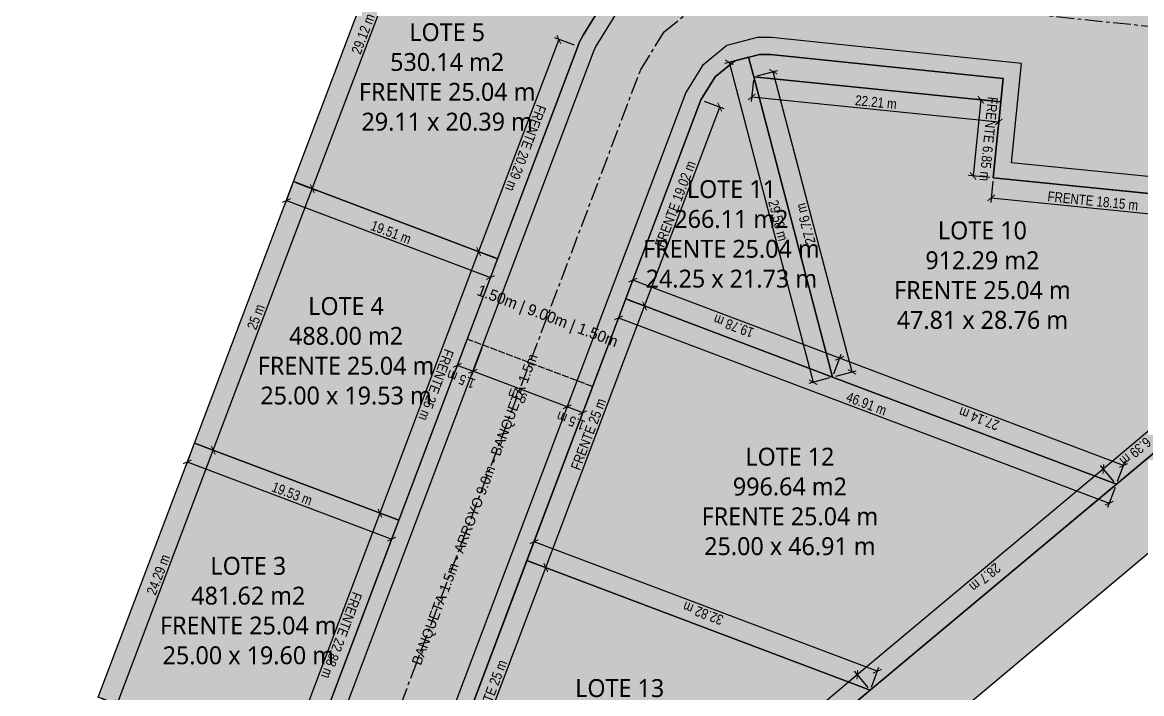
# Model space of a CAD drawing. Header units: metres. Extents: x 357816 to 358234, y 2285110 to 2285487.
# Drawn here: x 357893.3 to 357993.5, y 2285180 to 2285240 of the extents above; entities that cross this region are included whole.
import ezdxf
from ezdxf.enums import TextEntityAlignment as Align

# ---------------------------------------------------------------- set-up
doc = ezdxf.new("R2010")
doc.units = ezdxf.units.M
doc.header["$LTSCALE"] = 0.5
doc.linetypes.add('CENTER', pattern=[5.08, 3.175, -0.635, 0.635, -0.635])
doc.linetypes.add('DASHED', pattern=[1.524, 1.27, -0.254])
for name, color, linetype in [('COTAS', 6, 'Continuous'), ('DONACION', 3, 'Continuous'), ('LOTES', 2, 'Continuous'), ('TEXTOS', 7, 'Continuous'), ('VIAL_ASFALTO', 8, 'Continuous'), ('VIAL_BANQUETA', 9, 'CONTINUOUS')]:
    doc.layers.add(name, color=color, linetype=linetype)
doc.styles.add('OpenSans', font='OpenSans-Regular.ttf')
doc.styles.add('OpenSansCondensed-Light', font='OpenSansCondensed-Light.ttf')
doc.dimstyles.new('COTAS_M', dxfattribs={"dimtxt": 0.9, "dimasz": 0.6, "dimexe": 0.4, "dimexo": 0.3, "dimgap": 0.2, "dimtad": 1, "dimzin": 12, "dimdsep": 46, "dimtxsty": 'OpenSansCondensed-Light', "dimblk": 'ARCHTICK', "dimcen": 2.5, "dimclrd": 256, "dimclre": 256, "dimclrt": 256, "dimazin": 3, "dimtfac": 0.5, "dimtmove": 2, "dimatfit": 3})

# ---------------------------------------------------------------- blocks, each defined once
blk = doc.blocks.new('_ARCHTICK')
at = {"color": 0, "linetype": 'BYBLOCK', "const_width": 0.15}
blk.add_lwpolyline([(-0.5, -0.5), (0.5, 0.5)], dxfattribs=at)
blk = doc.blocks.new('*D11')
for p, q in [((357926.72, 2285195.58), (357924.94, 2285196.25)), ((357925.32, 2285196.11), (357917.23, 2285174.71)), ((357918.64, 2285174.18), (357916.86, 2285174.85))]:
    blk.add_line(p, q)
at = {"layer": 'Defpoints'}
for p in [(357925.32, 2285196.11), (357927, 2285195.48), (357918.92, 2285174.07)]:
    blk.add_point(p, dxfattribs=at)
at = {"layer": 'COTAS', "xscale": 0.6, "yscale": 0.6}
for p, rotation in [((357925.32, 2285196.11), 69.3035025638041), ((357917.23, 2285174.71), -110.6964974361959)]:
    blk.add_blockref('_ARCHTICK', p, dxfattribs=dict(at, rotation=rotation))
at = {"layer": 'COTAS', "insert": (357921.88, 2285185.18), "char_height": 0.9, "attachment_point": 5, "rotation": 249.3035, "style": 'OpenSansCondensed-Light'}
blk.add_mtext('FRENTE 22.88 m', dxfattribs=at)
blk = doc.blocks.new('*D12')
for p, q in [((357909.01, 2285202.27), (357910.79, 2285201.6)), ((357901.81, 2285179.03), (357910.41, 2285201.74)), ((357900.4, 2285179.56), (357902.18, 2285178.88))]:
    blk.add_line(p, q)
at = {"layer": 'Defpoints'}
for p in [(357908.73, 2285202.38), (357900.12, 2285179.66), (357901.81, 2285179.03)]:
    blk.add_point(p, dxfattribs=at)
at = {"layer": 'COTAS', "xscale": 0.6, "yscale": 0.6}
for p, rotation in [((357910.41, 2285201.74), 69.24801258610957), ((357901.81, 2285179.03), 249.24801258610955)]:
    blk.add_blockref('_ARCHTICK', p, dxfattribs=dict(at, rotation=rotation))
at = {"layer": 'COTAS', "insert": (357905.5, 2285190.61), "char_height": 0.9, "attachment_point": 5, "rotation": 69.248, "style": 'OpenSansCondensed-Light'}
blk.add_mtext('24.29 m', dxfattribs=at)
blk = doc.blocks.new('*D13')
for p, q in [((357908.62, 2285202.1), (357907.95, 2285200.32)), ((357908.09, 2285200.7), (357926.37, 2285193.79)), ((357926.9, 2285195.2), (357926.22, 2285193.42))]:
    blk.add_line(p, q)
at = {"layer": 'Defpoints'}
for p in [(357908.73, 2285202.38), (357908.09, 2285200.7), (357927, 2285195.48)]:
    blk.add_point(p, dxfattribs=at)
at = {"layer": 'COTAS', "xscale": 0.6, "yscale": 0.6}
for p, rotation in [((357908.09, 2285200.7), 159.30350256155506), ((357926.37, 2285193.79), -20.69649743844494)]:
    blk.add_blockref('_ARCHTICK', p, dxfattribs=dict(at, rotation=rotation))
at = {"layer": 'COTAS', "insert": (357917.46, 2285197.85), "char_height": 0.9, "attachment_point": 5, "rotation": 339.3035, "style": 'OpenSansCondensed-Light'}
blk.add_mtext('19.53 m', dxfattribs=at)
blk = doc.blocks.new('*D14')
for p, q in [((357934.15, 2285219.5), (357925.32, 2285196.11)), ((357935.56, 2285218.97), (357933.78, 2285219.64)), ((357926.72, 2285195.58), (357924.94, 2285196.25))]:
    blk.add_line(p, q)
at = {"layer": 'Defpoints'}
for p in [(357934.15, 2285219.5), (357935.84, 2285218.86), (357927, 2285195.48)]:
    blk.add_point(p, dxfattribs=at)
at = {"layer": 'COTAS', "xscale": 0.6, "yscale": 0.6}
for p, rotation in [((357934.15, 2285219.5), 69.30350256380999), ((357925.32, 2285196.11), -110.69649743619001)]:
    blk.add_blockref('_ARCHTICK', p, dxfattribs=dict(at, rotation=rotation))
at = {"layer": 'COTAS', "insert": (357930.34, 2285207.58), "char_height": 0.9, "attachment_point": 5, "rotation": 249.3035, "style": 'OpenSansCondensed-Light'}
blk.add_mtext('FRENTE 25 m', dxfattribs=at)
blk = doc.blocks.new('*D15')
for p, q in [((357917.87, 2285225.65), (357919.65, 2285224.98)), ((357910.41, 2285201.74), (357919.27, 2285225.12)), ((357909.01, 2285202.27), (357910.79, 2285201.6))]:
    blk.add_line(p, q)
at = {"layer": 'Defpoints'}
for p in [(357917.59, 2285225.76), (357908.73, 2285202.38), (357910.41, 2285201.74)]:
    blk.add_point(p, dxfattribs=at)
at = {"layer": 'COTAS', "xscale": 0.6, "yscale": 0.6}
for p, rotation in [((357919.27, 2285225.12), 69.24801258613684), ((357910.41, 2285201.74), 249.24801258613684)]:
    blk.add_blockref('_ARCHTICK', p, dxfattribs=dict(at, rotation=rotation))
at = {"layer": 'COTAS', "insert": (357914.23, 2285213.66), "char_height": 0.9, "attachment_point": 5, "rotation": 69.248, "style": 'OpenSansCondensed-Light'}
blk.add_mtext('25 m', dxfattribs=at)
blk = doc.blocks.new('*D16')
for p, q in [((357917.48, 2285225.48), (357916.81, 2285223.7)), ((357916.95, 2285224.07), (357935.2, 2285217.18)), ((357935.73, 2285218.58), (357935.06, 2285216.81))]:
    blk.add_line(p, q)
at = {"layer": 'Defpoints'}
for p in [(357917.59, 2285225.76), (357916.95, 2285224.07), (357935.84, 2285218.86)]:
    blk.add_point(p, dxfattribs=at)
at = {"layer": 'COTAS', "xscale": 0.6, "yscale": 0.6}
for p, rotation in [((357916.95, 2285224.07), 159.3035025633886), ((357935.2, 2285217.18), -20.696497436611402)]:
    blk.add_blockref('_ARCHTICK', p, dxfattribs=dict(at, rotation=rotation))
at = {"layer": 'COTAS', "insert": (357926.31, 2285221.23), "char_height": 0.9, "attachment_point": 5, "rotation": 339.3035, "style": 'OpenSansCondensed-Light'}
blk.add_mtext('19.51 m', dxfattribs=at)
blk = doc.blocks.new('*D17')
for p, q in [((357941.32, 2285238.48), (357934.15, 2285219.5)), ((357942.73, 2285237.95), (357940.95, 2285238.62)), ((357935.56, 2285218.97), (357933.78, 2285219.64))]:
    blk.add_line(p, q)
at = {"layer": 'Defpoints'}
for p in [(357941.32, 2285238.48), (357943.01, 2285237.84), (357935.84, 2285218.86)]:
    blk.add_point(p, dxfattribs=at)
at = {"layer": 'COTAS', "xscale": 0.6, "yscale": 0.6}
for p, rotation in [((357941.32, 2285238.48), 69.30350256373309), ((357934.15, 2285219.5), -110.69649743626691)]:
    blk.add_blockref('_ARCHTICK', p, dxfattribs=dict(at, rotation=rotation))
at = {"layer": 'COTAS', "insert": (357938.35, 2285228.76), "char_height": 0.9, "attachment_point": 5, "rotation": 249.3035, "style": 'OpenSansCondensed-Light'}
blk.add_mtext('FRENTE 20.29 m', dxfattribs=at)
blk = doc.blocks.new('*D18')
for p, q in [((357919.27, 2285225.12), (357929.59, 2285252.36)), ((357928.19, 2285252.89), (357929.97, 2285252.21)), ((357917.87, 2285225.65), (357919.65, 2285224.98))]:
    blk.add_line(p, q)
at = {"layer": 'Defpoints'}
for p in [(357927.91, 2285252.99), (357917.59, 2285225.76), (357919.27, 2285225.12)]:
    blk.add_point(p, dxfattribs=at)
at = {"layer": 'COTAS', "xscale": 0.6, "yscale": 0.6}
for p, rotation in [((357929.59, 2285252.36), 69.24801258604921), ((357919.27, 2285225.12), 249.2480125860492)]:
    blk.add_blockref('_ARCHTICK', p, dxfattribs=dict(at, rotation=rotation))
at = {"layer": 'COTAS', "insert": (357923.82, 2285238.97), "char_height": 0.9, "attachment_point": 5, "rotation": 69.248, "style": 'OpenSansCondensed-Light'}
blk.add_mtext('29.12 m', dxfattribs=at)
blk = doc.blocks.new('*D38')
for p, q in [((357979.07, 2285233.08), (357978.38, 2285226.27)), ((357980.56, 2285232.93), (357978.67, 2285233.12)), ((357979.87, 2285226.12), (357977.98, 2285226.31))]:
    blk.add_line(p, q)
at = {"layer": 'Defpoints'}
for p in [(357979.07, 2285233.08), (357980.86, 2285232.9), (357980.17, 2285226.09)]:
    blk.add_point(p, dxfattribs=at)
at = {"layer": 'COTAS', "xscale": 0.6, "yscale": 0.6}
for p, rotation in [((357979.07, 2285233.08), 84.24543466887151), ((357978.38, 2285226.27), -95.75456533112849)]:
    blk.add_blockref('_ARCHTICK', p, dxfattribs=dict(at, rotation=rotation))
at = {"layer": 'COTAS', "insert": (357979.77, 2285229.57), "char_height": 0.9, "attachment_point": 5, "rotation": 264.2454, "style": 'OpenSansCondensed-Light'}
blk.add_mtext('FRENTE 6.85 m', dxfattribs=at)
blk = doc.blocks.new('*D39')
for p, q in [((357980.14, 2285225.79), (357979.95, 2285223.9)), ((357979.99, 2285224.3), (357998.05, 2285222.5)), ((357998.2, 2285223.99), (357998.01, 2285222.1))]:
    blk.add_line(p, q)
at = {"layer": 'Defpoints'}
for p in [(357980.17, 2285226.09), (357979.99, 2285224.3), (357998.23, 2285224.29)]:
    blk.add_point(p, dxfattribs=at)
at = {"layer": 'COTAS', "xscale": 0.6, "yscale": 0.6}
for p, rotation in [((357979.99, 2285224.3), 174.29794615221036), ((357998.05, 2285222.5), -5.7020538477896405)]:
    blk.add_blockref('_ARCHTICK', p, dxfattribs=dict(at, rotation=rotation))
at = {"layer": 'COTAS', "insert": (357989.09, 2285224.04), "char_height": 0.9, "attachment_point": 5, "rotation": 354.2979, "style": 'OpenSansCondensed-Light'}
blk.add_mtext('FRENTE 18.15 m', dxfattribs=at)
blk = doc.blocks.new('*D40')
for p, q in [((357994.93, 2285204.18), (357990.03, 2285200.07)), ((357995.89, 2285203.03), (357994.67, 2285204.48)), ((357991, 2285198.92), (357989.78, 2285200.37))]:
    blk.add_line(p, q)
at = {"layer": 'Defpoints'}
for p in [(357994.93, 2285204.18), (357996.09, 2285202.8), (357991.19, 2285198.69)]:
    blk.add_point(p, dxfattribs=at)
at = {"layer": 'COTAS', "xscale": 0.6, "yscale": 0.6}
for p, rotation in [((357994.93, 2285204.18), 40.0202269595471), ((357990.03, 2285200.07), -139.9797730404529)]:
    blk.add_blockref('_ARCHTICK', p, dxfattribs=dict(at, rotation=rotation))
at = {"layer": 'COTAS', "insert": (357992.9, 2285201.62), "char_height": 0.9, "attachment_point": 5, "rotation": 220.0202, "style": 'OpenSansCondensed-Light'}
blk.add_mtext('6.39 m', dxfattribs=at)
blk = doc.blocks.new('*D41')
for p, q in [((357965.91, 2285208.56), (357966.58, 2285210.34)), ((357991.83, 2285200.37), (357966.44, 2285209.96)), ((357991.3, 2285198.97), (357991.97, 2285200.75))]:
    blk.add_line(p, q)
at = {"layer": 'Defpoints'}
for p in [(357965.81, 2285208.28), (357991.83, 2285200.37), (357991.19, 2285198.69)]:
    blk.add_point(p, dxfattribs=at)
at = {"layer": 'COTAS', "xscale": 0.6, "yscale": 0.6}
for p, rotation in [((357966.44, 2285209.96), 159.30350256254982), ((357991.83, 2285200.37), 339.30350256254985)]:
    blk.add_blockref('_ARCHTICK', p, dxfattribs=dict(at, rotation=rotation))
at = {"layer": 'COTAS', "insert": (357978.9, 2285204.56), "char_height": 0.9, "attachment_point": 5, "rotation": 159.3035, "style": 'OpenSansCondensed-Light'}
blk.add_mtext('27.14 m', dxfattribs=at)
blk = doc.blocks.new('*D42')
for p, q in [((357959.05, 2285235.21), (357960.89, 2285235.69)), ((357967.55, 2285208.74), (357960.5, 2285235.59)), ((357966.1, 2285208.35), (357967.93, 2285208.84))]:
    blk.add_line(p, q)
at = {"layer": 'Defpoints'}
for p in [(357958.76, 2285235.13), (357965.81, 2285208.28), (357967.55, 2285208.74)]:
    blk.add_point(p, dxfattribs=at)
at = {"layer": 'COTAS', "xscale": 0.6, "yscale": 0.6}
for p, rotation in [((357960.5, 2285235.59), 104.70251170153338), ((357967.55, 2285208.74), 284.70251170153335)]:
    blk.add_blockref('_ARCHTICK', p, dxfattribs=dict(at, rotation=rotation))
at = {"layer": 'COTAS', "insert": (357963.4, 2285222), "char_height": 0.9, "attachment_point": 5, "rotation": 104.7025, "style": 'OpenSansCondensed-Light'}
blk.add_mtext('27.76 m', dxfattribs=at)
blk = doc.blocks.new('*D43')
for p, q in [((357958.73, 2285234.83), (357958.54, 2285232.94)), ((357958.58, 2285233.34), (357980.68, 2285231.11)), ((357980.83, 2285232.61), (357980.64, 2285230.71))]:
    blk.add_line(p, q)
at = {"layer": 'Defpoints'}
for p in [(357958.76, 2285235.13), (357958.58, 2285233.34), (357980.86, 2285232.9)]:
    blk.add_point(p, dxfattribs=at)
at = {"layer": 'COTAS', "xscale": 0.6, "yscale": 0.6}
for p, rotation in [((357958.58, 2285233.34), 174.2454346697781), ((357980.68, 2285231.11), -5.754565330221902)]:
    blk.add_blockref('_ARCHTICK', p, dxfattribs=dict(at, rotation=rotation))
at = {"layer": 'COTAS', "insert": (357969.69, 2285232.87), "char_height": 0.9, "attachment_point": 5, "rotation": 354.2454, "style": 'OpenSansCondensed-Light'}
blk.add_mtext('22.21 m', dxfattribs=at)
blk = doc.blocks.new('*D44')
for p, q in [((357948.99, 2285214.63), (357955.71, 2285232.43)), ((357954.31, 2285232.96), (357956.09, 2285232.29)), ((357947.59, 2285215.16), (357949.37, 2285214.49))]:
    blk.add_line(p, q)
at = {"layer": 'Defpoints'}
for p in [(357954.03, 2285233.06), (357947.31, 2285215.27), (357948.99, 2285214.63)]:
    blk.add_point(p, dxfattribs=at)
at = {"layer": 'COTAS', "xscale": 0.6, "yscale": 0.6}
for p, rotation in [((357955.71, 2285232.43), 69.30350256383485), ((357948.99, 2285214.63), 249.30350256383485)]:
    blk.add_blockref('_ARCHTICK', p, dxfattribs=dict(at, rotation=rotation))
at = {"layer": 'COTAS', "insert": (357951.74, 2285223.76), "char_height": 0.9, "attachment_point": 5, "rotation": 69.3035, "style": 'OpenSansCondensed-Light'}
blk.add_mtext('FRENTE 19.02 m', dxfattribs=at)
blk = doc.blocks.new('*D45')
for p, q in [((357958.01, 2285236.81), (357956.17, 2285236.33)), ((357956.56, 2285236.43), (357964.07, 2285207.82)), ((357965.52, 2285208.2), (357963.68, 2285207.72))]:
    blk.add_line(p, q)
at = {"layer": 'Defpoints'}
for p in [(357956.56, 2285236.43), (357958.3, 2285236.89), (357965.81, 2285208.28)]:
    blk.add_point(p, dxfattribs=at)
at = {"layer": 'COTAS', "xscale": 0.6, "yscale": 0.6}
for p, rotation in [((357956.56, 2285236.43), 104.70251170152208), ((357964.07, 2285207.82), -75.29748829847792)]:
    blk.add_blockref('_ARCHTICK', p, dxfattribs=dict(at, rotation=rotation))
at = {"layer": 'COTAS', "insert": (357960.94, 2285222.29), "char_height": 0.9, "attachment_point": 5, "rotation": 284.7025, "style": 'OpenSansCondensed-Light'}
blk.add_mtext('29.58 m', dxfattribs=at)
blk = doc.blocks.new('*D46')
for p, q in [((357947.41, 2285215.55), (357948.08, 2285217.33)), ((357966.44, 2285209.96), (357947.94, 2285216.95)), ((357965.91, 2285208.56), (357966.58, 2285210.34))]:
    blk.add_line(p, q)
at = {"layer": 'Defpoints'}
for p in [(357947.31, 2285215.27), (357966.44, 2285209.96), (357965.81, 2285208.28)]:
    blk.add_point(p, dxfattribs=at)
at = {"layer": 'COTAS', "xscale": 0.6, "yscale": 0.6}
for p, rotation in [((357947.94, 2285216.95), 159.3035025635315), ((357966.44, 2285209.96), 339.30350256353154)]:
    blk.add_blockref('_ARCHTICK', p, dxfattribs=dict(at, rotation=rotation))
at = {"layer": 'COTAS', "insert": (357956.96, 2285212.85), "char_height": 0.9, "attachment_point": 5, "rotation": 159.3035, "style": 'OpenSansCondensed-Light'}
blk.add_mtext('19.78 m', dxfattribs=at)
blk = doc.blocks.new('*D47')
for p, q in [((357947.59, 2285215.16), (357949.37, 2285214.49)), ((357940.16, 2285191.24), (357948.99, 2285214.63)), ((357938.75, 2285191.77), (357940.53, 2285191.1))]:
    blk.add_line(p, q)
at = {"layer": 'Defpoints'}
for p in [(357947.31, 2285215.27), (357938.47, 2285191.88), (357940.16, 2285191.24)]:
    blk.add_point(p, dxfattribs=at)
at = {"layer": 'COTAS', "xscale": 0.6, "yscale": 0.6}
for p, rotation in [((357948.99, 2285214.63), 69.30350256380999), ((357940.16, 2285191.24), 249.30350256380999)]:
    blk.add_blockref('_ARCHTICK', p, dxfattribs=dict(at, rotation=rotation))
at = {"layer": 'COTAS', "insert": (357943.97, 2285203.17), "char_height": 0.9, "attachment_point": 5, "rotation": 69.3035, "style": 'OpenSansCondensed-Light'}
blk.add_mtext('FRENTE 25 m', dxfattribs=at)
blk = doc.blocks.new('*D48')
for p, q in [((357947.2, 2285214.99), (357946.53, 2285213.21)), ((357946.67, 2285213.58), (357990.55, 2285197)), ((357991.08, 2285198.41), (357990.41, 2285196.63))]:
    blk.add_line(p, q)
at = {"layer": 'Defpoints'}
for p in [(357947.31, 2285215.27), (357946.67, 2285213.58), (357991.19, 2285198.69)]:
    blk.add_point(p, dxfattribs=at)
at = {"layer": 'COTAS', "xscale": 0.6, "yscale": 0.6}
for p, rotation in [((357946.67, 2285213.58), 159.30350256296367), ((357990.55, 2285197), -20.696497437036342)]:
    blk.add_blockref('_ARCHTICK', p, dxfattribs=dict(at, rotation=rotation))
at = {"layer": 'COTAS', "insert": (357968.84, 2285205.9), "char_height": 0.9, "attachment_point": 5, "rotation": 339.3035, "style": 'OpenSansCondensed-Light'}
blk.add_mtext('46.91 m', dxfattribs=at)
blk = doc.blocks.new('*D49')
for p, q in [((357991, 2285198.92), (357989.78, 2285200.38)), ((357990.04, 2285200.07), (357968.02, 2285181.66)), ((357968.98, 2285180.51), (357967.76, 2285181.97))]:
    blk.add_line(p, q)
at = {"layer": 'Defpoints'}
for p in [(357990.04, 2285200.07), (357991.19, 2285198.69), (357969.17, 2285180.28)]:
    blk.add_point(p, dxfattribs=at)
at = {"layer": 'COTAS', "xscale": 0.6, "yscale": 0.6}
for p, rotation in [((357990.04, 2285200.07), 39.897415133269675), ((357968.02, 2285181.66), -140.10258486673033)]:
    blk.add_blockref('_ARCHTICK', p, dxfattribs=dict(at, rotation=rotation))
at = {"layer": 'COTAS', "insert": (357979.44, 2285190.37), "char_height": 0.9, "attachment_point": 5, "rotation": 219.8974, "style": 'OpenSansCondensed-Light'}
blk.add_mtext('28.7 m', dxfattribs=at)
blk = doc.blocks.new('*D50')
for p, q in [((357938.58, 2285192.16), (357939.25, 2285193.94)), ((357969.81, 2285181.97), (357939.11, 2285193.56)), ((357969.28, 2285180.56), (357969.95, 2285182.34))]:
    blk.add_line(p, q)
at = {"layer": 'Defpoints'}
for p in [(357938.47, 2285191.88), (357969.81, 2285181.97), (357969.17, 2285180.28)]:
    blk.add_point(p, dxfattribs=at)
at = {"layer": 'COTAS', "xscale": 0.6, "yscale": 0.6}
for p, rotation in [((357939.11, 2285193.56), 159.30350256596248), ((357969.81, 2285181.97), 339.3035025659625)]:
    blk.add_blockref('_ARCHTICK', p, dxfattribs=dict(at, rotation=rotation))
at = {"layer": 'COTAS', "insert": (357954.23, 2285187.16), "char_height": 0.9, "attachment_point": 5, "rotation": 159.3035, "style": 'OpenSansCondensed-Light'}
blk.add_mtext('32.82 m', dxfattribs=at)
blk = doc.blocks.new('*D51')
for p, q in [((357931.28, 2285167.87), (357940.15, 2285191.24)), ((357938.75, 2285191.77), (357940.53, 2285191.1)), ((357929.88, 2285168.4), (357931.65, 2285167.73))]:
    blk.add_line(p, q)
at = {"layer": 'Defpoints'}
for p in [(357938.47, 2285191.88), (357929.6, 2285168.51), (357931.28, 2285167.87)]:
    blk.add_point(p, dxfattribs=at)
at = {"layer": 'COTAS', "xscale": 0.6, "yscale": 0.6}
for p, rotation in [((357940.15, 2285191.24), 69.20284582088453), ((357931.28, 2285167.87), 249.20284582088453)]:
    blk.add_blockref('_ARCHTICK', p, dxfattribs=dict(at, rotation=rotation))
at = {"layer": 'COTAS', "insert": (357935.11, 2285179.79), "char_height": 0.9, "attachment_point": 5, "rotation": 69.2028, "style": 'OpenSansCondensed-Light'}
blk.add_mtext('FRENTE 25 m', dxfattribs=at)
blk = doc.blocks.new('*D52')
for p, q in [((357968.02, 2285181.66), (357945.48, 2285162.73)), ((357968.98, 2285180.51), (357967.76, 2285181.97)), ((357946.45, 2285161.58), (357945.23, 2285163.04))]:
    blk.add_line(p, q)
at = {"layer": 'Defpoints'}
for p in [(357968.02, 2285181.66), (357969.17, 2285180.28), (357946.64, 2285161.35)]:
    blk.add_point(p, dxfattribs=at)
at = {"layer": 'COTAS', "xscale": 0.6, "yscale": 0.6}
for p, rotation in [((357968.02, 2285181.66), 40.0280986812615), ((357945.48, 2285162.73), -139.9719013187385)]:
    blk.add_blockref('_ARCHTICK', p, dxfattribs=dict(at, rotation=rotation))
at = {"layer": 'COTAS', "insert": (357957.17, 2285171.7), "char_height": 0.9, "attachment_point": 5, "rotation": 220.0281, "style": 'OpenSansCondensed-Light'}
blk.add_mtext('29.43 m', dxfattribs=at)
blk = doc.blocks.new('*D68')
for p, q in [((357942.84, 2285207.68), (357941.92, 2285205.25)), ((357944.24, 2285207.15), (357943.32, 2285204.72)), ((357943.46, 2285205.09), (357942.06, 2285205.62))]:
    blk.add_line(p, q)
at = {"layer": 'Defpoints'}
for p in [(357942.94, 2285207.96), (357944.35, 2285207.43), (357943.46, 2285205.09)]:
    blk.add_point(p, dxfattribs=at)
at = {"layer": 'COTAS', "xscale": 0.6, "yscale": 0.6}
for p, rotation in [((357942.06, 2285205.62), 159.3035025630603), ((357943.46, 2285205.09), 339.3035025630603)]:
    blk.add_blockref('_ARCHTICK', p, dxfattribs=dict(at, rotation=rotation))
at = {"layer": 'COTAS', "insert": (357942.39, 2285204.37), "char_height": 0.9, "attachment_point": 5, "rotation": 159.3035, "style": 'OpenSansCondensed-Light'}
blk.add_mtext('1.5 m', dxfattribs=at)
blk = doc.blocks.new('*D69')
for p, q in [((357934.42, 2285210.86), (357933.5, 2285208.43)), ((357942.06, 2285205.62), (357933.64, 2285208.8)), ((357942.84, 2285207.68), (357941.92, 2285205.25))]:
    blk.add_line(p, q)
at = {"layer": 'Defpoints'}
for p in [(357934.52, 2285211.14), (357942.94, 2285207.96), (357942.06, 2285205.62)]:
    blk.add_point(p, dxfattribs=at)
at = {"layer": 'COTAS', "xscale": 0.6, "yscale": 0.6}
for p, rotation in [((357933.64, 2285208.8), 159.30350256332224), ((357942.06, 2285205.62), 339.30350256332224)]:
    blk.add_blockref('_ARCHTICK', p, dxfattribs=dict(at, rotation=rotation))
at = {"layer": 'COTAS', "insert": (357937.62, 2285206.6), "char_height": 0.9, "attachment_point": 5, "rotation": 159.3035, "style": 'OpenSansCondensed-Light'}
blk.add_mtext('9 m', dxfattribs=at)
blk = doc.blocks.new('*D70')
for p, q in [((357933.01, 2285211.39), (357932.1, 2285208.96)), ((357934.42, 2285210.86), (357933.5, 2285208.43)), ((357933.64, 2285208.8), (357932.24, 2285209.33))]:
    blk.add_line(p, q)
at = {"layer": 'Defpoints'}
for p in [(357933.12, 2285211.67), (357934.52, 2285211.14), (357933.64, 2285208.8)]:
    blk.add_point(p, dxfattribs=at)
at = {"layer": 'COTAS', "xscale": 0.6, "yscale": 0.6}
for p, rotation in [((357932.24, 2285209.33), 159.3035025630603), ((357933.64, 2285208.8), 339.3035025630603)]:
    blk.add_blockref('_ARCHTICK', p, dxfattribs=dict(at, rotation=rotation))
at = {"layer": 'COTAS', "insert": (357932.57, 2285208.09), "char_height": 0.9, "attachment_point": 5, "rotation": 159.3035, "style": 'OpenSansCondensed-Light'}
blk.add_mtext('1.5 m', dxfattribs=at)

msp = doc.modelspace()

# ---------------------------------------------------------------- hatches: boundary and pattern name
at = {"layer": 'DONACION', "transparency": 33554534}
for points in [[(357966.11, 2285177.72), (357992.46, 2285199.75), (357996.086, 2285202.8), (358034.97, 2285235.5), (358043.71, 2285266.16), (358060.21, 2285262.51), (358062.2, 2285261.74), (358063.86, 2285260.3), (358065.08, 2285258.53), (358065.63, 2285256.2), (358065.41, 2285254.1), (358063.86, 2285251.11), (357946.842, 2285152.923), (357939.77, 2285155.58)], [(357981.066, 2285234.982), (357980.17, 2285226.09), (357980.857, 2285232.904), (357958.761, 2285235.13), (357958.3, 2285236.887), (357957.052, 2285236.558), (357959.258, 2285237.14), (357960.27, 2285237.14)]]:
    msp.add_hatch(color=3, dxfattribs=at).paths.add_polyline_path(points)
at = {"layer": 'LOTES', "transparency": 33554521}
for points in [[(357945.381, 2285241.906), (357943.51, 2285238.864), (357943.321, 2285238.534), (357943.153, 2285238.192), (357943.007, 2285237.841), (357935.838, 2285218.863), (357917.588, 2285225.758), (357927.908, 2285252.993)], [(357947.307, 2285215.268), (357954.03, 2285233.064), (357955.307, 2285235.139), (357957.052, 2285236.558), (357958.3, 2285236.887), (357958.761, 2285235.13), (357965.806, 2285208.279)], [(357980.857, 2285232.904), (357980.17, 2285226.09), (357998.232, 2285224.287), (357996.086, 2285202.8), (357992.46, 2285199.75), (357991.19, 2285198.689), (357965.806, 2285208.279), (357958.761, 2285235.13)], [(357935.838, 2285218.863), (357927.002, 2285195.477), (357908.73, 2285202.38), (357917.588, 2285225.758)], [(357938.472, 2285191.881), (357947.307, 2285215.268), (357965.806, 2285208.279), (357991.19, 2285198.689), (357969.174, 2285180.282)], [(357927.002, 2285195.477), (357918.916, 2285174.072), (357918.095, 2285172.118), (357900.123, 2285179.664), (357908.73, 2285202.38)], [(357929.595, 2285168.511), (357930.022, 2285169.527), (357930.103, 2285169.729), (357938.472, 2285191.881), (357969.174, 2285180.282), (357966.11, 2285177.72), (357946.64, 2285161.355)]]:
    msp.add_hatch(color=2, dxfattribs=at).paths.add_polyline_path(points)
at = {"layer": 'VIAL_ASFALTO', "transparency": 33554546}
msp.add_hatch(color=8, dxfattribs=at).paths.add_polyline_path([(357888.604, 2285128.28), (357890.138, 2285131.791), (357890.255, 2285132.04), (357890.385, 2285132.282), (357894.01, 2285138.548), (357894.213, 2285138.868), (357894.439, 2285139.172), (357899.053, 2285144.877), (357899.322, 2285145.185), (357912.677, 2285159.295), (357916.414, 2285164.759), (357917.533, 2285166.905), (357920.309, 2285173.517), (357944.402, 2285237.288), (357944.52, 2285237.574), (357944.646, 2285237.83), (357944.8, 2285238.098), (357946.884, 2285241.486), (357947.065, 2285241.76), (357947.249, 2285242), (357947.448, 2285242.228), (357947.662, 2285242.441), (357947.91, 2285242.657), (357951.409, 2285245.504), (357951.685, 2285245.712), (357951.952, 2285245.886), (357952.231, 2285246.04), (357952.52, 2285246.175), (357952.818, 2285246.288), (357953.148, 2285246.388), (357957.309, 2285247.485), (357957.616, 2285247.555), (357957.902, 2285247.602), (357958.19, 2285247.63), (357958.504, 2285247.64), (357960.561, 2285247.64), (357960.812, 2285247.633), (357961.064, 2285247.614), (357983.611, 2285245.275), (357984.502, 2285254.119), (358001.447, 2285252.427), (357998.758, 2285225.741), (357981.813, 2285227.433), (357982.709, 2285236.32), (357960.347, 2285238.64), (357959.063, 2285238.64), (357956.356, 2285237.926), (357954.163, 2285236.141), (357952.678, 2285233.728), (357928.704, 2285170.272), (357928.634, 2285170.096), (357925.771, 2285163.277), (357925.585, 2285162.881), (357924.28, 2285160.379), (357924.138, 2285160.126), (357923.982, 2285159.881), (357919.921, 2285153.944), (357919.691, 2285153.635), (357919.438, 2285153.345), (357905.959, 2285139.104), (357901.64, 2285133.763), (357900.717, 2285132.169), (357900.549, 2285131.867), (357900.32, 2285131.412), (357900.111, 2285130.941), (357899.926, 2285130.46), (357899.764, 2285129.97), (357899.627, 2285129.474), (357899.514, 2285128.971), (357899.426, 2285128.463), (357899.363, 2285127.951), (357899.325, 2285127.437), (357899.312, 2285126.922), (357899.325, 2285126.407), (357899.363, 2285125.893), (357899.426, 2285125.381), (357899.514, 2285124.874), (357899.627, 2285124.371), (357899.764, 2285123.874), (357899.926, 2285123.385), (357900.111, 2285122.904), (357900.32, 2285122.433), (357900.552, 2285121.972), (357900.806, 2285121.524), (357901.082, 2285121.088), (357901.379, 2285120.667), (357901.696, 2285120.261), (357902.032, 2285119.871), (357902.24, 2285119.652), (357901.24, 2285119.6), (357886.574, 2285122.842), (357888.495, 2285128.008)])
at = {"layer": 'VIAL_BANQUETA', "transparency": 33554585}
msp.add_hatch(color=9, dxfattribs=at).paths.add_polyline_path([(357887.221, 2285128.861), (357888.771, 2285132.411), (357888.915, 2285132.717), (357889.076, 2285133.014), (357892.726, 2285139.324), (357892.976, 2285139.719), (357893.255, 2285140.093), (357897.905, 2285145.843), (357898.212, 2285146.194), (357911.506, 2285160.239), (357915.126, 2285165.532), (357916.175, 2285167.543), (357918.916, 2285174.072), (357943.007, 2285237.841), (357943.153, 2285238.192), (357943.321, 2285238.534), (357943.51, 2285238.864), (357945.62, 2285242.294), (357945.842, 2285242.63), (357946.087, 2285242.951), (357946.353, 2285243.254), (357946.639, 2285243.539), (357946.943, 2285243.804), (357950.483, 2285246.684), (357950.823, 2285246.941), (357951.179, 2285247.172), (357951.551, 2285247.378), (357951.936, 2285247.558), (357952.333, 2285247.709), (357952.74, 2285247.832), (357956.95, 2285248.942), (357957.327, 2285249.028), (357957.709, 2285249.09), (357958.094, 2285249.128), (357958.48, 2285249.14), (357960.58, 2285249.14), (357960.89, 2285249.132), (357961.199, 2285249.108), (357982.269, 2285246.922), (357983.16, 2285255.76), (358003.09, 2285253.77), (358000.1, 2285224.1), (357980.17, 2285226.09), (357981.066, 2285234.982), (357960.27, 2285237.14), (357959.258, 2285237.14), (357957.052, 2285236.558), (357955.307, 2285235.139), (357954.03, 2285233.064), (357930.103, 2285169.729), (357930.022, 2285169.527), (357927.142, 2285162.667), (357926.93, 2285162.215), (357925.6, 2285159.665), (357925.425, 2285159.354), (357925.232, 2285159.053), (357921.142, 2285153.073), (357920.86, 2285152.692), (357920.548, 2285152.336), (357907.088, 2285138.115), (357902.879, 2285132.911), (357902.022, 2285131.429), (357902.023, 2285131.426), (357901.875, 2285131.165), (357901.677, 2285130.77), (357901.498, 2285130.366), (357901.339, 2285129.954), (357901.2, 2285129.535), (357901.082, 2285129.109), (357900.986, 2285128.678), (357900.91, 2285128.243), (357900.856, 2285127.804), (357900.823, 2285127.364), (357900.813, 2285126.922), (357900.823, 2285126.481), (357900.856, 2285126.04), (357900.91, 2285125.602), (357900.986, 2285125.166), (357901.082, 2285124.735), (357901.2, 2285124.31), (357901.339, 2285123.89), (357901.498, 2285123.478), (357901.677, 2285123.074), (357901.875, 2285122.68), (357902.093, 2285122.295), (357902.329, 2285121.922), (357902.584, 2285121.561), (357902.856, 2285121.213), (357903.144, 2285120.878), (357903.449, 2285120.558), (357903.769, 2285120.254), (357904.103, 2285119.965), (357904.362, 2285119.763), (357902.24, 2285119.652), (357902.032, 2285119.871), (357901.696, 2285120.261), (357901.379, 2285120.667), (357901.082, 2285121.088), (357900.806, 2285121.524), (357900.552, 2285121.972), (357900.32, 2285122.433), (357900.111, 2285122.904), (357899.926, 2285123.385), (357899.764, 2285123.874), (357899.627, 2285124.371), (357899.514, 2285124.874), (357899.426, 2285125.381), (357899.363, 2285125.893), (357899.325, 2285126.407), (357899.312, 2285126.922), (357899.325, 2285127.437), (357899.363, 2285127.951), (357899.426, 2285128.463), (357899.514, 2285128.971), (357899.627, 2285129.474), (357899.764, 2285129.97), (357899.926, 2285130.46), (357900.111, 2285130.941), (357900.32, 2285131.412), (357900.549, 2285131.867), (357900.717, 2285132.169), (357901.64, 2285133.763), (357905.959, 2285139.104), (357919.438, 2285153.345), (357919.691, 2285153.635), (357919.921, 2285153.944), (357923.982, 2285159.881), (357924.138, 2285160.126), (357924.28, 2285160.379), (357925.585, 2285162.881), (357925.771, 2285163.277), (357928.634, 2285170.096), (357928.704, 2285170.272), (357952.678, 2285233.728), (357954.163, 2285236.141), (357956.356, 2285237.926), (357959.063, 2285238.64), (357960.347, 2285238.64), (357982.709, 2285236.32), (357981.813, 2285227.433), (357998.758, 2285225.741), (358001.447, 2285252.427), (357984.502, 2285254.119), (357983.611, 2285245.275), (357961.064, 2285247.614), (357960.812, 2285247.633), (357960.561, 2285247.64), (357958.504, 2285247.64), (357958.19, 2285247.63), (357957.902, 2285247.602), (357957.616, 2285247.555), (357957.309, 2285247.485), (357953.148, 2285246.388), (357952.818, 2285246.288), (357952.52, 2285246.175), (357952.231, 2285246.04), (357951.952, 2285245.886), (357951.685, 2285245.712), (357951.409, 2285245.504), (357947.91, 2285242.657), (357947.662, 2285242.441), (357947.448, 2285242.228), (357947.249, 2285242), (357947.065, 2285241.76), (357946.884, 2285241.486), (357944.8, 2285238.098), (357944.646, 2285237.83), (357944.52, 2285237.574), (357944.402, 2285237.288), (357920.309, 2285173.517), (357917.533, 2285166.905), (357916.414, 2285164.759), (357912.677, 2285159.295), (357899.322, 2285145.185), (357899.053, 2285144.877), (357894.439, 2285139.172), (357894.213, 2285138.868), (357894.01, 2285138.548), (357890.385, 2285132.282), (357890.255, 2285132.04), (357890.138, 2285131.791), (357888.604, 2285128.28), (357888.495, 2285128.008), (357886.574, 2285122.842), (357885.095, 2285123.169), (357887.096, 2285128.551)])

# ---------------------------------------------------------------- linework, layer by layer
at = {"layer": 'DONACION'}
for points in [[(357966.11, 2285177.72), (357992.46, 2285199.75), (357996.086, 2285202.8), (358034.97, 2285235.5), (358043.71, 2285266.16), (358060.21, 2285262.51), (358062.2, 2285261.74), (358063.86, 2285260.3), (358065.08, 2285258.53), (358065.63, 2285256.2), (358065.41, 2285254.1), (358063.86, 2285251.11), (357946.842, 2285152.923), (357939.77, 2285155.58)], [(357981.066, 2285234.982), (357980.17, 2285226.09), (357980.857, 2285232.904), (357958.761, 2285235.13), (357958.3, 2285236.887), (357957.052, 2285236.558), (357959.258, 2285237.14), (357960.27, 2285237.14)]]:
    msp.add_lwpolyline(points, close=True, dxfattribs=at)
at = {"layer": 'LOTES'}
for points in [[(357945.381, 2285241.906), (357943.51, 2285238.864), (357943.321, 2285238.534), (357943.153, 2285238.192), (357943.007, 2285237.841), (357935.838, 2285218.863), (357917.588, 2285225.758), (357927.908, 2285252.993)], [(357947.307, 2285215.268), (357954.03, 2285233.064), (357955.307, 2285235.139), (357957.052, 2285236.558), (357958.3, 2285236.887), (357958.761, 2285235.13), (357965.806, 2285208.279)], [(357980.857, 2285232.904), (357980.17, 2285226.09), (357998.232, 2285224.287), (357996.086, 2285202.8), (357992.46, 2285199.75), (357991.19, 2285198.689), (357965.806, 2285208.279), (357958.761, 2285235.13)], [(357935.838, 2285218.863), (357927.002, 2285195.477), (357908.73, 2285202.38), (357917.588, 2285225.758)], [(357938.472, 2285191.881), (357947.307, 2285215.268), (357965.806, 2285208.279), (357991.19, 2285198.689), (357969.174, 2285180.282)], [(357927.002, 2285195.477), (357918.916, 2285174.072), (357918.095, 2285172.118), (357900.123, 2285179.664), (357908.73, 2285202.38)], [(357929.595, 2285168.511), (357930.022, 2285169.527), (357930.103, 2285169.729), (357938.472, 2285191.881), (357969.174, 2285180.282), (357966.11, 2285177.72), (357946.64, 2285161.355)]]:
    msp.add_lwpolyline(points, close=True, dxfattribs=at)
at = {"layer": 'VIAL_ASFALTO', "linetype": 'DASHED'}
msp.add_line((357944.346, 2285207.43), (357933.12, 2285211.671), dxfattribs=at)
at = {"layer": 'VIAL_ASFALTO', "color": 1, "linetype": 'CENTER'}
msp.add_lwpolyline([(357891.01, 2285121.861), (357892.72, 2285126.46), (357894.27, 2285130.01), (357897.92, 2285136.32), (357902.57, 2285142.07), (357916.19, 2285156.46), (357920.28, 2285162.44), (357921.61, 2285164.99), (357924.49, 2285171.85), (357948.62, 2285235.72), (357950.73, 2285239.15), (357954.27, 2285242.03), (357958.48, 2285243.14), (357960.58, 2285243.14), (358000.1, 2285239.04)], dxfattribs=at)
at = {"layer": 'VIAL_ASFALTO'}
for points in [[(357920.309, 2285173.517), (357944.402, 2285237.288), (357944.52, 2285237.574), (357944.646, 2285237.83), (357944.8, 2285238.098), (357946.884, 2285241.486)], [(357998.758, 2285225.741), (357981.813, 2285227.433), (357982.709, 2285236.32), (357960.347, 2285238.64), (357959.063, 2285238.64), (357956.356, 2285237.926), (357954.163, 2285236.141), (357952.678, 2285233.728), (357928.704, 2285170.272)]]:
    msp.add_lwpolyline(points, dxfattribs=at)
at = {"layer": 'VIAL_BANQUETA'}
for points in [[(357918.916, 2285174.072), (357943.007, 2285237.841), (357943.153, 2285238.192), (357943.321, 2285238.534), (357943.51, 2285238.864), (357945.62, 2285242.294)], [(358000.1, 2285224.1), (357980.17, 2285226.09), (357981.066, 2285234.982), (357960.27, 2285237.14), (357959.258, 2285237.14), (357957.052, 2285236.558), (357955.307, 2285235.139), (357954.03, 2285233.064), (357930.103, 2285169.729)]]:
    msp.add_lwpolyline(points, dxfattribs=at)

# ---------------------------------------------------------------- texts
at = {"layer": 'TEXTOS'}
for s, height, rotation, p in [('1.50m | 9.00m | 1.50m', 1, -20.6965, (357940.324, 2285213.76)), ('BANQUETA 1.5m - ARROYO 9.0m - BANQUETA 1.5m', 0.9, 69.3035, (357933.785, 2285196.454))]:
    msp.add_text(s, height=height, rotation=rotation, dxfattribs=at).set_placement(p, align=Align.MIDDLE_CENTER)
at = {"layer": 'TEXTOS', "char_height": 1.6, "attachment_point": 5, "style": 'OpenSans'}
for s, insert in [('LOTE 5\\P530.14 m2\\PFRENTE 25.04 m\\P29.11 x 20.39 m', (357931.333, 2285235.111)), ('LOTE 11\\P266.11 m2\\PFRENTE 25.04 m\\P24.25 x 21.73 m', (357956.757, 2285221.072)), ('LOTE 10\\P912.29 m2\\PFRENTE 25.04 m\\P47.81 x 28.76 m', (357979.21, 2285217.38)), ('LOTE 4\\P488.00 m2\\PFRENTE 25.04 m\\P25.00 x 19.53 m', (357922.289, 2285210.617)), ('LOTE 12\\P996.64 m2\\PFRENTE 25.04 m\\P25.00 x 46.91 m', (357961.99, 2285197.145)), ('LOTE 3\\P481.62 m2\\PFRENTE 25.04 m\\P25.00 x 19.60 m', (357913.547, 2285187.385)), ('LOTE 13\\P651.52 m2\\PFRENTE 25.04 m\\P25.69 x 32.82 m', (357946.765, 2285176.45))]:
    msp.add_mtext(s, dxfattribs=dict(at, insert=insert))

# ---------------------------------------------------------------- dimensions: what is measured, and where the dimension line sits
at = {"layer": 'COTAS'}
for base, p1, p2, angle, picture, middle in [((357919.272, 2285225.12), (357917.588, 2285225.758), (357927.908, 2285252.993), 69.24801, '*D18', (357923.824, 2285238.968)), ((357956.559, 2285236.431), (357958.3, 2285236.887), (357965.806, 2285208.279), 284.70251, '*D45', (357960.941, 2285222.291)), ((357967.547, 2285208.735), (357965.806, 2285208.279), (357958.761, 2285235.13), 104.70251, '*D42', (357963.396, 2285221.996)), ((357958.58, 2285233.34), (357958.761, 2285235.13), (357980.857, 2285232.904), 354.24543, '*D43', (357969.693, 2285232.873)), ((357910.414, 2285201.742), (357908.73, 2285202.38), (357917.588, 2285225.758), 69.24801, '*D15', (357914.235, 2285213.661)), ((357916.952, 2285224.074), (357917.588, 2285225.758), (357935.838, 2285218.863), 339.3035, '*D16', (357926.307, 2285221.235)), ((357966.443, 2285209.962), (357965.806, 2285208.279), (357947.307, 2285215.268), 159.3035, '*D46', (357956.963, 2285212.849)), ((357946.671, 2285213.584), (357947.307, 2285215.268), (357991.19, 2285198.689), 339.3035, '*D48', (357968.842, 2285205.902)), ((357933.64, 2285208.802), (357934.524, 2285211.141), (357933.12, 2285211.671), 159.3035, '*D70', (357932.567, 2285208.085)), ((357942.059, 2285205.622), (357942.943, 2285207.96), (357934.524, 2285211.141), 159.3035, '*D69', (357937.62, 2285206.604)), ((357991.827, 2285200.372), (357991.19, 2285198.689), (357965.806, 2285208.279), 159.3035, '*D41', (357978.905, 2285204.559)), ((357943.463, 2285205.092), (357944.346, 2285207.43), (357942.943, 2285207.96), 159.3035, '*D68', (357942.39, 2285204.374)), ((357994.929, 2285204.178), (357996.086, 2285202.8), (357991.19, 2285198.689), 220.02023, '*D40', (357992.899, 2285201.625)), ((357901.806, 2285179.026), (357900.123, 2285179.664), (357908.73, 2285202.38), 69.24801, '*D12', (357905.502, 2285190.614)), ((357908.094, 2285200.696), (357908.73, 2285202.38), (357927.002, 2285195.477), 339.3035, '*D13', (357917.46, 2285197.852)), ((357990.036, 2285200.07), (357991.19, 2285198.689), (357969.174, 2285180.282), 219.89742, '*D49', (357979.445, 2285190.367)), ((357969.81, 2285181.966), (357969.174, 2285180.282), (357938.472, 2285191.881), 159.3035, '*D50', (357954.229, 2285187.157)), ((357968.016, 2285181.66), (357969.174, 2285180.282), (357946.64, 2285161.355), 220.0281, '*D52', (357957.167, 2285171.699))]:
    dim = msp.add_linear_dim(base=base, p1=p1, p2=p2, angle=angle, dimstyle='COTAS_M', dxfattribs=at)
    dim.commit()
    dim.dimension.update_dxf_attribs({"geometry": picture, "text_midpoint": middle})
for base, p1, p2, angle, picture, middle in [((357941.323, 2285238.477), (357943.007, 2285237.841), (357935.838, 2285218.863), 249.3035, '*D17', (357938.347, 2285228.758)), ((357979.066, 2285233.084), (357980.857, 2285232.904), (357980.17, 2285226.09), 264.24543, '*D38', (357979.767, 2285229.572)), ((357948.991, 2285214.632), (357947.307, 2285215.268), (357954.03, 2285233.064), 69.3035, '*D44', (357951.745, 2285223.759)), ((357979.991, 2285224.299), (357980.17, 2285226.09), (357998.232, 2285224.287), 354.29795, '*D39', (357989.087, 2285224.044)), ((357934.154, 2285219.499), (357935.838, 2285218.863), (357927.002, 2285195.477), 249.3035, '*D14', (357930.344, 2285207.576)), ((357940.155, 2285191.245), (357938.472, 2285191.881), (357947.307, 2285215.268), 69.3035, '*D47', (357943.965, 2285203.168)), ((357925.318, 2285196.113), (357927.002, 2285195.477), (357918.916, 2285174.072), 249.3035, '*D11', (357921.883, 2285185.181)), ((357931.278, 2285167.872), (357929.595, 2285168.511), (357938.472, 2285191.881), 69.20285, '*D51', (357935.109, 2285179.788))]:
    dim = msp.add_linear_dim(base=base, p1=p1, p2=p2, angle=angle, text='FRENTE <>', dimstyle='COTAS_M', dxfattribs=at)
    dim.commit()
    dim.dimension.update_dxf_attribs({"geometry": picture, "text_midpoint": middle})

doc.saveas('drawing.dxf')
